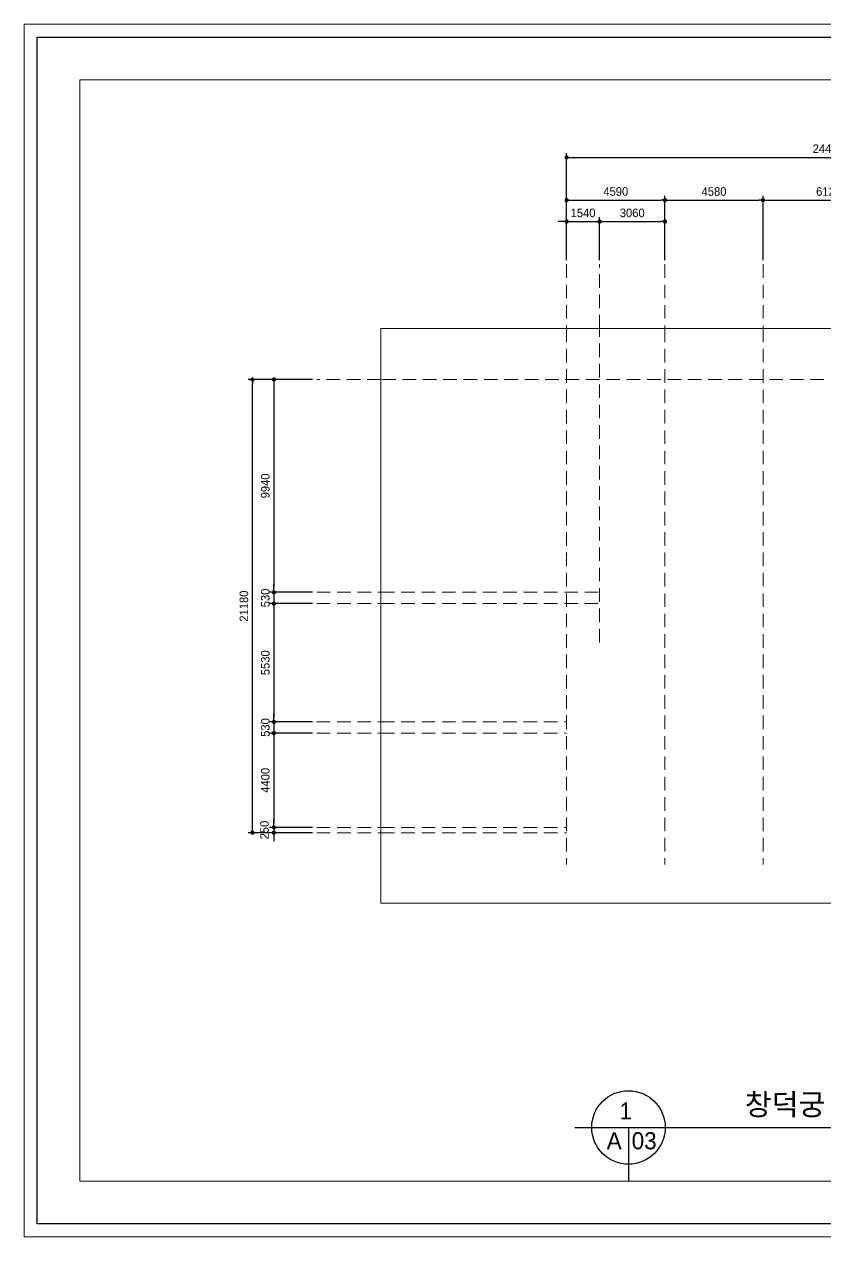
# Model space of a CAD drawing. Header units: millimetres. Extents: x -396231 to 224016, y 0 to 56679.
# Drawn here: x -126231 to -88775, y 0 to 56679 of the extents above; entities that cross this region are included whole.
import ezdxf
from ezdxf.enums import TextEntityAlignment as Align

# ---------------------------------------------------------------- set-up
doc = ezdxf.new("R2010")
doc.units = ezdxf.units.MM
doc.header["$XCLIPFRAME"] = 2
doc.linetypes.add('HIDDEN', pattern=[9.525, 6.35, -3.175])
doc.layers.add('dim', color=7, linetype='Continuous')
doc.layers.add('text', color=7, linetype='Continuous')
for name, color, linetype, lineweight in [('exdim', 1, 'HIDDEN', 9), ('IM', 2, 'Continuous', 9), ('WIPCO', 3, 'Continuous', 9)]:
    doc.layers.add(name, color=color, linetype=linetype, lineweight=lineweight)
doc.layers.add('Plot 설정선', color=251, linetype='Continuous', lineweight=9, plot=False)
doc.styles.add('WIPCO', font='')
doc.styles.get('WIPCO').set_extended_font_data('Dotum')
doc.dimstyles.new('WIPCO-DIM200', dxfattribs={"dimscale": 200, "dimtxt": 2, "dimasz": 1, "dimexe": 1, "dimexo": 1, "dimgap": 1, "dimtad": 1, "dimdec": 0, "dimrnd": 10, "dimzin": 0, "dimdsep": 46, "dimtxsty": 'WIPCO', "dimblk": 'DOT', "dimcen": 1, "dimdle": 2, "dimclrd": 256, "dimclre": 256, "dimclrt": 256, "dimadec": 0, "dimazin": 0, "dimtfac": 1, "dimtdec": 0, "dimtix": 1, "dimtmove": 2, "dimatfit": 3, "dimldrblk": 'DOT', "dimfxl": 0, "dimtolj": 1, "dimtzin": 0, "dimarcsym": 0})
picture_1 = doc.add_image_def('image1.jpg', size_in_pixel=(9607, 5001))

# ---------------------------------------------------------------- blocks, each defined once
blk = doc.blocks.new('_Dot')
at = {"color": 0, "linetype": 'ByBlock', "lineweight": -2}
blk.add_line((-0.5, 0), (-1, 0), dxfattribs=at)
at = {"color": 0, "linetype": 'ByBlock', "const_width": 0.5}
blk.add_lwpolyline([(-0.25, 0, 1), (0.25, 0, 1)], format="xyb", close=True, dxfattribs=at)
blk = doc.blocks.new('*D17')
at = {"layer": 'DEFPOINTS', "color": 0}
for p in [(-99348, 47457), (-100884, 45457), (-99348, 45457)]:
    blk.add_point(p, dxfattribs=at)
at = {"layer": 'dim', "lineweight": -2}
for p, q in [((-100884, 45657), (-100884, 47657)), ((-99348, 45657), (-99348, 47657)), ((-101084, 47457), (-101284, 47457)), ((-100884, 47457), (-99348, 47457)), ((-99148, 47457), (-98948, 47457))]:
    blk.add_line(p, q, dxfattribs=at)
at = {"layer": 'dim', "lineweight": -2, "xscale": 200, "yscale": 200, "zscale": 200}
blk.add_blockref('_Dot', (-100884, 47457), dxfattribs=at)
at = {"layer": 'dim', "lineweight": -2, "xscale": 200, "yscale": 200, "zscale": 200, "rotation": 180}
blk.add_blockref('_Dot', (-99348, 47457), dxfattribs=at)
at = {"layer": 'dim', "insert": (-100116, 47858), "char_height": 400, "attachment_point": 5, "style": 'WIPCO'}
blk.add_mtext('\\A1;1540', dxfattribs=at)
blk = doc.blocks.new('*D18')
at = {"layer": 'DEFPOINTS', "color": 0}
for p in [(-96289, 47457), (-99348, 45457), (-96289, 45457)]:
    blk.add_point(p, dxfattribs=at)
at = {"layer": 'dim', "lineweight": -2}
for p, q in [((-99348, 45657), (-99348, 47657)), ((-96289, 45657), (-96289, 47657)), ((-99148, 47457), (-96489, 47457))]:
    blk.add_line(p, q, dxfattribs=at)
at = {"layer": 'dim', "lineweight": -2, "xscale": 200, "yscale": 200, "zscale": 200, "rotation": 180}
blk.add_blockref('_Dot', (-99348, 47457), dxfattribs=at)
at = {"layer": 'dim', "lineweight": -2, "xscale": 200, "yscale": 200, "zscale": 200}
blk.add_blockref('_Dot', (-96289, 47457), dxfattribs=at)
at = {"layer": 'dim', "insert": (-97819, 47858), "char_height": 400, "attachment_point": 5, "style": 'WIPCO'}
blk.add_mtext('\\A1;3060', dxfattribs=at)
blk = doc.blocks.new('*D19')
at = {"layer": 'DEFPOINTS', "color": 0}
for p in [(-91705, 48457), (-96289, 45457), (-91705, 45457)]:
    blk.add_point(p, dxfattribs=at)
at = {"layer": 'dim', "lineweight": -2}
for p, q in [((-96289, 45657), (-96289, 48657)), ((-96089, 48457), (-91905, 48457)), ((-91705, 45657), (-91705, 48657))]:
    blk.add_line(p, q, dxfattribs=at)
at = {"layer": 'dim', "lineweight": -2, "xscale": 200, "yscale": 200, "zscale": 200, "rotation": 180}
blk.add_blockref('_Dot', (-96289, 48457), dxfattribs=at)
at = {"layer": 'dim', "lineweight": -2, "xscale": 200, "yscale": 200, "zscale": 200}
blk.add_blockref('_Dot', (-91705, 48457), dxfattribs=at)
at = {"layer": 'dim', "insert": (-93997, 48858), "char_height": 400, "attachment_point": 5, "style": 'WIPCO'}
blk.add_mtext('\\A1;4580', dxfattribs=at)
blk = doc.blocks.new('*D20')
at = {"layer": 'DEFPOINTS', "color": 0}
for p in [(-85581, 48457), (-91705, 45457), (-85581, 45457)]:
    blk.add_point(p, dxfattribs=at)
at = {"layer": 'dim', "lineweight": -2}
for p, q in [((-91705, 45657), (-91705, 48657)), ((-91505, 48457), (-85781, 48457)), ((-85581, 45657), (-85581, 48657))]:
    blk.add_line(p, q, dxfattribs=at)
at = {"layer": 'dim', "lineweight": -2, "xscale": 200, "yscale": 200, "zscale": 200, "rotation": 180}
blk.add_blockref('_Dot', (-91705, 48457), dxfattribs=at)
at = {"layer": 'dim', "lineweight": -2, "xscale": 200, "yscale": 200, "zscale": 200}
blk.add_blockref('_Dot', (-85581, 48457), dxfattribs=at)
at = {"layer": 'dim', "insert": (-88643, 48858), "char_height": 400, "attachment_point": 5, "style": 'WIPCO'}
blk.add_mtext('\\A1;6120', dxfattribs=at)
blk = doc.blocks.new('*D6')
at = {"layer": 'DEFPOINTS', "color": 0}
for p in [(-96289, 48457), (-100884, 45457), (-96289, 45457)]:
    blk.add_point(p, dxfattribs=at)
at = {"layer": 'dim', "lineweight": -2}
for p, q in [((-100884, 45657), (-100884, 48657)), ((-100684, 48457), (-96489, 48457)), ((-96289, 45657), (-96289, 48657))]:
    blk.add_line(p, q, dxfattribs=at)
at = {"layer": 'dim', "lineweight": -2, "xscale": 200, "yscale": 200, "zscale": 200, "rotation": 180}
blk.add_blockref('_Dot', (-100884, 48457), dxfattribs=at)
at = {"layer": 'dim', "lineweight": -2, "xscale": 200, "yscale": 200, "zscale": 200}
blk.add_blockref('_Dot', (-96289, 48457), dxfattribs=at)
at = {"layer": 'dim', "insert": (-98587, 48858), "char_height": 400, "attachment_point": 5, "style": 'WIPCO'}
blk.add_mtext('\\A1;4590', dxfattribs=at)
blk = doc.blocks.new('*D8')
at = {"layer": 'DEFPOINTS', "color": 0}
for p in [(-76435, 50457), (-100884, 45457), (-76435, 45457)]:
    blk.add_point(p, dxfattribs=at)
at = {"layer": 'dim', "lineweight": -2}
for p, q in [((-100884, 45657), (-100884, 50657)), ((-100684, 50457), (-76635, 50457)), ((-76435, 45657), (-76435, 50657))]:
    blk.add_line(p, q, dxfattribs=at)
at = {"layer": 'dim', "lineweight": -2, "xscale": 200, "yscale": 200, "zscale": 200, "rotation": 180}
blk.add_blockref('_Dot', (-100884, 50457), dxfattribs=at)
at = {"layer": 'dim', "lineweight": -2, "xscale": 200, "yscale": 200, "zscale": 200}
blk.add_blockref('_Dot', (-76435, 50457), dxfattribs=at)
at = {"layer": 'dim', "insert": (-88659, 50858), "char_height": 400, "attachment_point": 5, "style": 'WIPCO'}
blk.add_mtext('\\A1;24450', dxfattribs=at)
blk = doc.blocks.new('*D10')
at = {"layer": 'DEFPOINTS', "color": 0}
for p in [(-112563, 40070), (-114563, 30127), (-112563, 30127)]:
    blk.add_point(p, dxfattribs=at)
at = {"layer": 'dim', "lineweight": -2}
for p, q in [((-112763, 40070), (-114763, 40070)), ((-114563, 39870), (-114563, 30327)), ((-112763, 30127), (-114763, 30127))]:
    blk.add_line(p, q, dxfattribs=at)
at = {"layer": 'dim', "lineweight": -2, "xscale": 200, "yscale": 200, "zscale": 200}
for p, rotation in [((-114563, 40070), 90), ((-114563, 30127), 270)]:
    blk.add_blockref('_Dot', p, dxfattribs=dict(at, rotation=rotation))
at = {"layer": 'dim', "insert": (-114964, 35098), "char_height": 400, "attachment_point": 5, "rotation": 90, "style": 'WIPCO'}
blk.add_mtext('\\A1;9940', dxfattribs=at)
blk = doc.blocks.new('*D11')
at = {"layer": 'DEFPOINTS', "color": 0}
for p in [(-112563, 30127), (-114563, 29594), (-112563, 29594)]:
    blk.add_point(p, dxfattribs=at)
at = {"layer": 'dim', "lineweight": -2}
for p, q in [((-112763, 30127), (-114763, 30127)), ((-114563, 30327), (-114563, 30527)), ((-114563, 30127), (-114563, 29594)), ((-112763, 29594), (-114763, 29594)), ((-114563, 29394), (-114563, 29194))]:
    blk.add_line(p, q, dxfattribs=at)
at = {"layer": 'dim', "lineweight": -2, "xscale": 200, "yscale": 200, "zscale": 200}
for p, rotation in [((-114563, 30127), 270), ((-114563, 29594), 90)]:
    blk.add_blockref('_Dot', p, dxfattribs=dict(at, rotation=rotation))
at = {"layer": 'dim', "insert": (-114964, 29861), "char_height": 400, "attachment_point": 5, "rotation": 90, "style": 'WIPCO'}
blk.add_mtext('\\A1;530', dxfattribs=at)
blk = doc.blocks.new('*D12')
at = {"layer": 'DEFPOINTS', "color": 0}
for p in [(-112563, 29594), (-114563, 24068), (-112563, 24068)]:
    blk.add_point(p, dxfattribs=at)
at = {"layer": 'dim', "lineweight": -2}
for p, q in [((-112763, 29594), (-114763, 29594)), ((-114563, 29394), (-114563, 24268)), ((-112763, 24068), (-114763, 24068))]:
    blk.add_line(p, q, dxfattribs=at)
at = {"layer": 'dim', "lineweight": -2, "xscale": 200, "yscale": 200, "zscale": 200}
for p, rotation in [((-114563, 29594), 90), ((-114563, 24068), 270)]:
    blk.add_blockref('_Dot', p, dxfattribs=dict(at, rotation=rotation))
at = {"layer": 'dim', "insert": (-114964, 26831), "char_height": 400, "attachment_point": 5, "rotation": 90, "style": 'WIPCO'}
blk.add_mtext('\\A1;5530', dxfattribs=at)
blk = doc.blocks.new('*D13')
at = {"layer": 'DEFPOINTS', "color": 0}
for p in [(-112563, 24068), (-114563, 23539), (-112563, 23539)]:
    blk.add_point(p, dxfattribs=at)
at = {"layer": 'dim', "lineweight": -2}
for p, q in [((-114563, 24268), (-114563, 24468)), ((-112763, 24068), (-114763, 24068)), ((-114563, 24068), (-114563, 23539)), ((-112763, 23539), (-114763, 23539)), ((-114563, 23339), (-114563, 23139))]:
    blk.add_line(p, q, dxfattribs=at)
at = {"layer": 'dim', "lineweight": -2, "xscale": 200, "yscale": 200, "zscale": 200}
for p, rotation in [((-114563, 24068), 270), ((-114563, 23539), 90)]:
    blk.add_blockref('_Dot', p, dxfattribs=dict(at, rotation=rotation))
at = {"layer": 'dim', "insert": (-114964, 23804), "char_height": 400, "attachment_point": 5, "rotation": 90, "style": 'WIPCO'}
blk.add_mtext('\\A1;530', dxfattribs=at)
blk = doc.blocks.new('*D14')
at = {"layer": 'DEFPOINTS', "color": 0}
for p in [(-112563, 23539), (-114563, 19136), (-112563, 19136)]:
    blk.add_point(p, dxfattribs=at)
at = {"layer": 'dim', "lineweight": -2}
for p, q in [((-112763, 23539), (-114763, 23539)), ((-114563, 23339), (-114563, 19336)), ((-112763, 19136), (-114763, 19136))]:
    blk.add_line(p, q, dxfattribs=at)
at = {"layer": 'dim', "lineweight": -2, "xscale": 200, "yscale": 200, "zscale": 200}
for p, rotation in [((-114563, 23539), 90), ((-114563, 19136), 270)]:
    blk.add_blockref('_Dot', p, dxfattribs=dict(at, rotation=rotation))
at = {"layer": 'dim', "insert": (-114964, 21337), "char_height": 400, "attachment_point": 5, "rotation": 90, "style": 'WIPCO'}
blk.add_mtext('\\A1;4400', dxfattribs=at)
blk = doc.blocks.new('*D15')
at = {"layer": 'DEFPOINTS', "color": 0}
for p in [(-114563, 18888), (-112563, 19136), (-112563, 18888)]:
    blk.add_point(p, dxfattribs=at)
at = {"layer": 'dim', "lineweight": -2}
for p, q in [((-114563, 19336), (-114563, 19536)), ((-112763, 19136), (-114763, 19136)), ((-112763, 18888), (-114763, 18888)), ((-114563, 19136), (-114563, 18888)), ((-114563, 18688), (-114563, 18488))]:
    blk.add_line(p, q, dxfattribs=at)
at = {"layer": 'dim', "lineweight": -2, "xscale": 200, "yscale": 200, "zscale": 200}
for p, rotation in [((-114563, 19136), 270), ((-114563, 18888), 90)]:
    blk.add_blockref('_Dot', p, dxfattribs=dict(at, rotation=rotation))
at = {"layer": 'dim', "insert": (-115001, 19012), "char_height": 400, "attachment_point": 5, "rotation": 90, "style": 'WIPCO'}
blk.add_mtext('\\A1;250', dxfattribs=at)
blk = doc.blocks.new('*D16')
at = {"layer": 'DEFPOINTS', "color": 0}
for p in [(-115563, 40070), (-112563, 40070), (-112563, 18888)]:
    blk.add_point(p, dxfattribs=at)
at = {"layer": 'dim', "lineweight": -2}
for p, q in [((-112763, 40070), (-115763, 40070)), ((-115563, 19088), (-115563, 39870)), ((-112763, 18888), (-115763, 18888))]:
    blk.add_line(p, q, dxfattribs=at)
at = {"layer": 'dim', "lineweight": -2, "xscale": 200, "yscale": 200, "zscale": 200}
for p, rotation in [((-115563, 40070), 90), ((-115563, 18888), 270)]:
    blk.add_blockref('_Dot', p, dxfattribs=dict(at, rotation=rotation))
at = {"layer": 'dim', "insert": (-115964, 29479), "char_height": 400, "attachment_point": 5, "rotation": 90, "style": 'WIPCO'}
blk.add_mtext('\\A1;21180', dxfattribs=at)

msp = doc.modelspace()

# ---------------------------------------------------------------- linework, layer by layer
at = {"layer": 'exdim', "ltscale": 100}
for p, q in [((-99347.7, 42457.4), (-99347.7, 45457.4)), ((-99347.7, 42457.4), (-99347.7, 45457.4)), ((-109563.5, 40069.6), (-112563.5, 40069.6)), ((-112563.5, 30127.4), (-109563.5, 30127.4)), ((-112563.5, 29594.4), (-109563.5, 29594.4)), ((-112563.5, 24068.3), (-109563.5, 24068.3)), ((-112563.5, 23538.8), (-109563.5, 23538.8)), ((-112563.5, 19136.2), (-109563.5, 19136.2)), ((-112563.5, 18888.4), (-109563.5, 18888.4))]:
    msp.add_line(p, q, dxfattribs=at)
at = {"layer": 'exdim', "color": 255, "ltscale": 100}
for p, q in [((-99347.7, 27781.1), (-99347.7, 42457.4)), ((-99347.7, 27781.1), (-99347.7, 42457.4)), ((-88868.6, 40069.6), (-109563.5, 40069.6)), ((-109563.5, 30127.4), (-99347.7, 30127.4)), ((-109563.5, 29594.4), (-99347.7, 29594.4)), ((-109563.5, 24068.3), (-100884, 24068.3)), ((-109563.5, 23538.8), (-100884, 23538.8)), ((-109563.5, 19136.2), (-100884, 19136.2)), ((-109563.5, 18888.4), (-100884, 18888.4))]:
    msp.add_line(p, q, dxfattribs=at)
at = {"layer": 'exdim', "ltscale": 100}
for points in [[(-100884, 45457.4), (-100884, 42457.4)], [(-100884, 45457.4), (-100884, 42457.4)], [(-96289.5, 45457.4), (-96289.5, 42457.4)], [(-96289.5, 45457.4), (-96289.5, 42457.4)], [(-91705.1, 45457.4), (-91705.1, 42457.4)], [(-91705.1, 45457.4), (-91705.1, 42457.4)]]:
    msp.add_lwpolyline(points, dxfattribs=at)
at = {"layer": 'exdim', "color": 255, "ltscale": 100}
for points in [[(-100884, 42457.4), (-100884, 17401.8)], [(-100884, 42457.4), (-100884, 17401.8)], [(-96289.5, 42457.4), (-96289.5, 17401.8)], [(-96289.5, 42457.4), (-96289.5, 17401.8)], [(-91705.1, 42457.4), (-91705.1, 17401.8)], [(-91705.1, 42457.4), (-91705.1, 17401.8)]]:
    msp.add_lwpolyline(points, dxfattribs=at)
at = {"layer": 'Plot 설정선'}
msp.add_lwpolyline([(-126230.7, 56678.6), (-126230.7, 0), (-126230.7, 56678.6), (-45983.7, 56678.6), (-126230.7, 56678.6), (-126230.7, 0), (-126230.7, 56678.6), (-45983.7, 56678.6), (-45983.7, 0), (-126230.7, 0), (-45983.7, 0), (-45983.7, 56678.6), (-45983.7, 0), (-126230.7, 0)], dxfattribs=at)
msp.add_lwpolyline([(-123630.7, 54078.6), (-53688.3, 54078.6), (-53688.3, 2600), (-123630.7, 2600)], close=True, dxfattribs=at)
at = {"layer": 'WIPCO', "color": 3, "lineweight": -3}
msp.add_lwpolyline([(-46583.7, 600), (-125630.7, 600), (-125630.7, 56078.6), (-46583.7, 56078.6)], close=True, dxfattribs=at)
for points in [[(-100503.8, 5109.1), (-76815.2, 5109.1)], [(-97994.6, 5109.1), (-97994.6, 2600)]]:
    msp.add_lwpolyline(points, dxfattribs=at)
at = {"layer": 'WIPCO'}
msp.add_lwpolyline([(-96277.1, 5109.1), (-76815.2, 5109.1)], dxfattribs=at)
at = {"layer": 'WIPCO', "color": 3, "lineweight": -3}
msp.add_circle((-97994.6, 5109.1), 1717.5, dxfattribs=at)

# ---------------------------------------------------------------- texts
at = {"layer": 'text', "style": 'WIPCO'}
msp.add_text('창덕궁 인정전 정면도', height=1000, dxfattribs=at).set_placement((-86546.2, 6181.4), align=Align.MIDDLE_CENTER)
msp.add_text('1', height=800, dxfattribs=at).set_placement((-98412.2, 5481.4))
for s, p in [('A', (-98660.8, 4487.2)), ('03', (-97260.8, 4487.2))]:
    msp.add_text(s, height=800, dxfattribs=at).set_placement(p, align=Align.MIDDLE)

# ---------------------------------------------------------------- dimensions: what is measured, and where the dimension line sits
at = {"layer": 'dim'}
for base, p1, p2, picture, middle in [((-76435, 50457.4), (-100884, 45457.4), (-76435, 45457.4), '*D8', (-88659.5, 50857.7)), ((-96289.4796, 48457.4427), (-100883.9818, 45457.4427), (-96289.4796, 45457.4427), '*D6', (-98586.7307, 48857.714)), ((-91705.1, 48457.4), (-96289.5, 45457.4), (-91705.1, 45457.4), '*D19', (-93997.3, 48857.7)), ((-85580.7, 48457.4), (-91705.1, 45457.4), (-85580.7, 45457.4), '*D20', (-88642.9, 48857.7)), ((-99347.7, 47457.4), (-100884, 45457.4), (-99347.7, 45457.4), '*D17', (-100115.8, 47857.7)), ((-96289.5, 47457.4), (-99347.7, 45457.4), (-96289.5, 45457.4), '*D18', (-97818.6, 47857.7))]:
    dim = msp.add_linear_dim(base=base, p1=p1, p2=p2, dimstyle='WIPCO-DIM200', dxfattribs=at)
    dim.commit()
    dim.dimension.update_dxf_attribs({"geometry": picture, "text_midpoint": middle})
for base, p1, p2, picture, middle in [((-115563.5, 40069.6), (-112563.5, 18888.4), (-112563.5, 40069.6), '*D16', (-115963.7, 29479)), ((-114563.5, 30127.4), (-112563.5, 40069.6), (-112563.5, 30127.4), '*D10', (-114963.7, 35098.5)), ((-114563.5, 29594.4), (-112563.5, 30127.4), (-112563.5, 29594.4), '*D11', (-114963.7, 29860.9)), ((-114563.5, 24068.3), (-112563.5, 29594.4), (-112563.5, 24068.3), '*D12', (-114963.7, 26831.4)), ((-114563.4507, 23538.8436), (-112563.4507, 24068.3451), (-112563.4507, 23538.8436), '*D13', (-114963.7221, 23803.5943)), ((-114563.5, 19136.2), (-112563.5, 23538.8), (-112563.5, 19136.2), '*D14', (-114963.7, 21337.5))]:
    dim = msp.add_linear_dim(base=base, p1=p1, p2=p2, angle=90, dimstyle='WIPCO-DIM200', dxfattribs=at)
    dim.commit()
    dim.dimension.update_dxf_attribs({"geometry": picture, "text_midpoint": middle})
dim = msp.add_linear_dim(base=(-114563.5, 18888.4), p1=(-112563.5, 19136.2), p2=(-112563.5, 18888.4), angle=90, dimstyle='WIPCO-DIM200', dxfattribs=at)
dim.commit()
dim.dimension.update_dxf_attribs({"geometry": '*D15', "text_midpoint": (-115001.3, 19012.3), "dimtype": 160})

# ---------------------------------------------------------------- pictures from other files: only their frames are drawn
at = {"layer": 'IM'}
image = msp.add_image(picture_1, insert=(-114365, 15597), size_in_units=(51599.4, 26860.5), dxfattribs=at)
image.set_boundary_path([(893.472, -0.5), (8634.43, 5000.5)])

doc.saveas('drawing.dxf')
